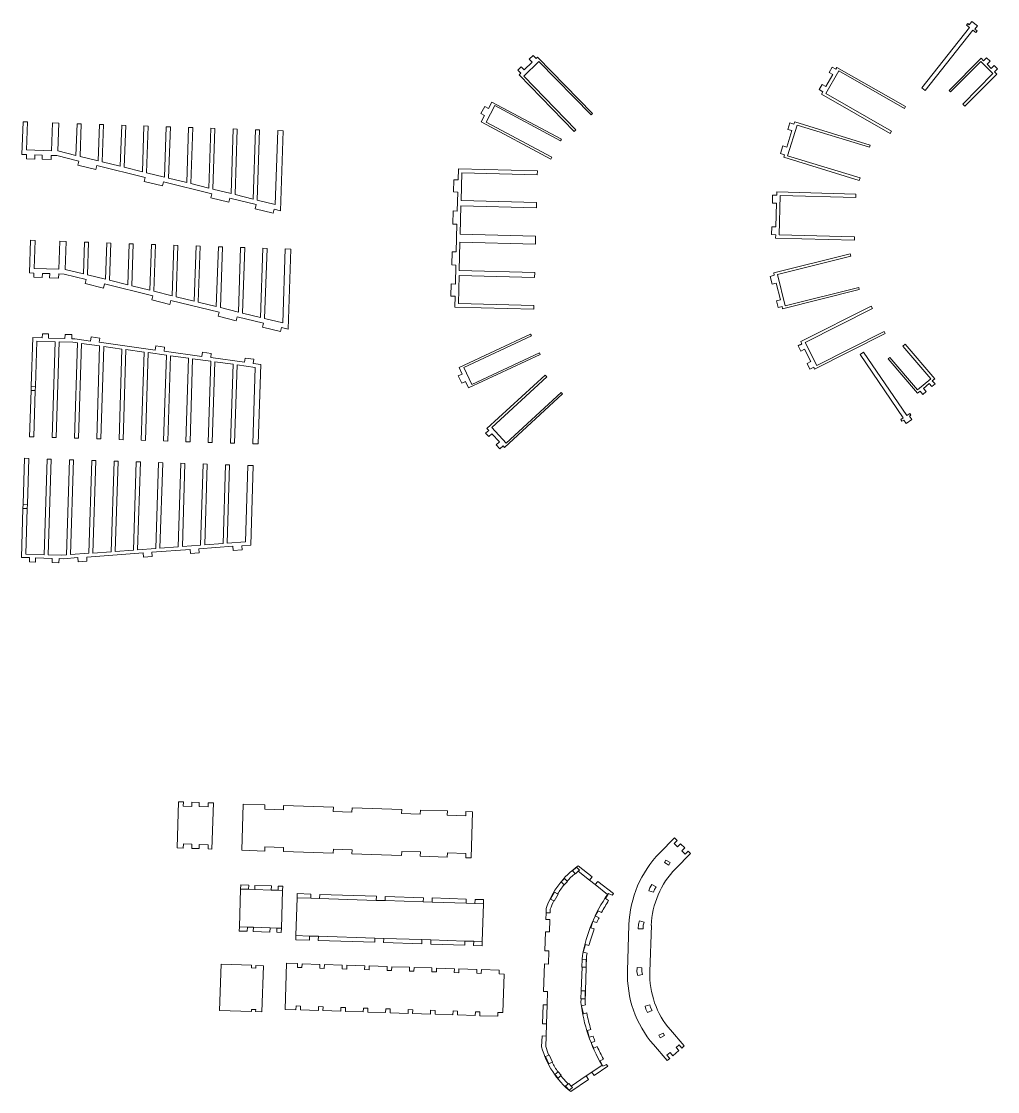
# Model space of a CAD drawing. Header units: millimetres. Extents: x -1239 to 599, y -34 to 732.
# Drawn here: x -99 to 599, y -34 to 732 of the extents above; entities that cross this region are included whole.
import ezdxf

# ---------------------------------------------------------------- set-up
doc = ezdxf.new("R2010")
doc.units = ezdxf.units.MM

msp = doc.modelspace()

# ---------------------------------------------------------------- linework, layer by layer
at = {"color": 7, "linetype": 'Continuous', "lineweight": 15}
for p, q in [((544.66, 684.02), (578.81, 727.13)), ((576.53, 728.94), (577.43, 730.08)), ((578.81, 727.13), (576.53, 728.94)), ((578.5, 729.24), (577.43, 730.08)), ((580.36, 731.59), (578.5, 729.24)), ((580.36, 731.59), (584.42, 728.37)), ((584.42, 728.37), (582.56, 726.02)), ((547.01, 682.16), (581.16, 725.27)), ((583.23, 723.64), (581.16, 725.27)), ((584.13, 724.77), (582.56, 726.02)), ((584.13, 724.77), (583.23, 723.64)), ((263.97, 704.59), (266.78, 707.32)), ((263.97, 704.59), (266.07, 702.44)), ((266.78, 707.32), (268.87, 705.17)), ((268.87, 705.17), (269.86, 706.13)), ((309.21, 665.64), (269.86, 706.13)), ((564.13, 682.18), (586.97, 705.22)), ((586.97, 705.22), (588.84, 703.37)), ((590.95, 705.51), (588.84, 703.37)), ((590.95, 705.51), (593.39, 703.09)), ((255.9, 696.74), (258.26, 699.04)), ((255.9, 696.74), (257.99, 694.59)), ((258.26, 699.04), (260.35, 696.88)), ((260.1, 692.42), (270.98, 703)), ((260.35, 696.88), (266.07, 702.44)), ((270.98, 703), (308.22, 664.68)), ((478.41, 695.04), (480.64, 698.92)), ((480.64, 698.92), (483.24, 697.43)), ((483.24, 697.43), (483.99, 698.74)), ((532.95, 670.64), (483.99, 698.74)), ((586.77, 702.9), (565.19, 681.13)), ((595.49, 694.25), (586.77, 702.9)), ((593.39, 703.09), (591.27, 700.96)), ((591.27, 700.96), (594.27, 697.99)), ((596.38, 700.13), (594.27, 697.99)), ((596.38, 700.13), (598.81, 697.71)), ((598.81, 697.71), (596.7, 695.58)), ((256.71, 693.34), (257.99, 694.59)), ((296.05, 652.86), (256.71, 693.34)), ((297.33, 654.11), (260.1, 692.42)), ((476.1, 684.99), (481.01, 693.55)), ((476.13, 680.08), (485.38, 696.2)), ((478.41, 695.04), (481.01, 693.55)), ((485.38, 696.2), (532.2, 669.34)), ((573.92, 672.48), (595.49, 694.25)), ((575.49, 670.91), (598.34, 693.96)), ((596.7, 695.58), (598.34, 693.96)), ((471.39, 682.81), (473.5, 686.48)), ((471.39, 682.81), (473.99, 681.31)), ((473.03, 679.64), (473.99, 681.31)), ((473.5, 686.48), (476.1, 684.99)), ((547.01, 682.16), (544.66, 684.02)), ((564.13, 682.18), (565.19, 681.13)), ((234.83, 669.41), (237.24, 673.92)), ((287.01, 647.28), (237.24, 673.92)), ((521.99, 651.55), (473.03, 679.64)), ((522.95, 653.22), (476.13, 680.08)), ((229.49, 665.8), (232.18, 670.82)), ((229.49, 665.8), (232.14, 664.38)), ((232.18, 670.82), (234.83, 669.41)), ((233.2, 659.54), (239.51, 671.34)), ((239.51, 671.34), (286.45, 646.22)), ((532.2, 669.34), (532.95, 670.64)), ((573.92, 672.48), (575.49, 670.91)), ((-98.61, 636.45), (-97.82, 659.77)), ((-97.82, 659.77), (-94.57, 659.66)), ((-94.57, 659.66), (-95.24, 639.74)), ((-77.5, 639.14), (-76.82, 659.05)), ((-76.82, 659.05), (-72.24, 658.9)), ((-72.24, 658.9), (-72.92, 638.98)), ((-59.98, 635.79), (-59.21, 658.45)), ((-59.21, 658.45), (-56.29, 658.36)), ((-56.29, 658.36), (-57.08, 635.08)), ((229.67, 659.77), (232.14, 664.38)), ((279.44, 633.13), (229.67, 659.77)), ((280.13, 634.42), (233.2, 659.54)), ((308.22, 664.68), (309.21, 665.64)), ((448.97, 654.35), (450.41, 659.02)), ((450.41, 659.02), (453.28, 658.14)), ((450.41, 659.02), (453.28, 658.14)), ((450.41, 659.02), (450.41, 659.02)), ((453.28, 658.14), (453.76, 659.72)), ((507.72, 643.12), (453.76, 659.72)), ((-44.15, 631.89), (-43.26, 657.91)), ((-43.26, 657.91), (-40.35, 657.81)), ((-40.35, 657.81), (-41.25, 631.18)), ((-28.31, 627.99), (-27.32, 657.37)), ((-27.32, 657.37), (-24.4, 657.27)), ((-24.4, 657.27), (-25.42, 627.28)), ((-12.48, 624.09), (-11.37, 656.83)), ((-11.37, 656.83), (-8.46, 656.73)), ((-8.46, 656.73), (-9.59, 623.38)), ((3.35, 620.19), (4.58, 656.29)), ((4.58, 656.29), (7.49, 656.19)), ((7.49, 656.19), (6.24, 619.47)), ((19.18, 616.29), (20.52, 655.75)), ((20.52, 655.75), (23.44, 655.65)), ((23.44, 655.65), (22.07, 615.57)), ((35.01, 612.38), (36.47, 655.21)), ((36.47, 655.21), (39.38, 655.11)), ((39.38, 655.11), (37.91, 611.67)), ((50.84, 608.48), (52.41, 654.66)), ((52.41, 654.66), (55.33, 654.57)), ((55.33, 654.57), (53.74, 607.77)), ((66.68, 604.58), (68.36, 654.12)), ((68.36, 654.12), (71.27, 654.02)), ((71.27, 654.02), (69.57, 603.87)), ((82.51, 600.68), (84.3, 653.58)), ((84.3, 653.58), (88.22, 653.45)), ((86.27, 596.23), (88.22, 653.45)), ((296.05, 652.86), (297.33, 654.11)), ((448.2, 641.64), (451.84, 653.47)), ((448.75, 635.54), (455.51, 657.5)), ((448.97, 654.35), (451.84, 653.47)), ((455.51, 657.5), (507.24, 641.58)), ((521.99, 651.55), (522.95, 653.22)), ((286.45, 646.22), (287.01, 647.28)), ((507.24, 641.58), (507.72, 643.12)), ((-98.61, 636.45), (-95.36, 636.34)), ((-95.36, 636.34), (-95.46, 633.36)), ((-95.24, 639.74), (-77.5, 639.14)), ((-89.39, 633.16), (-89.29, 636.14)), ((-89.29, 636.14), (-84.11, 635.96)), ((-84.11, 635.96), (-84.21, 632.98)), ((-77.72, 632.76), (-77.61, 635.74)), ((-77.61, 635.74), (-73.63, 635.61)), ((-73.63, 635.61), (-57.91, 631.74)), ((-72.92, 638.98), (-59.98, 635.79)), ((443.65, 637.06), (445.33, 642.53)), ((443.65, 637.06), (446.52, 636.18)), ((445.33, 642.53), (448.2, 641.64)), ((445.33, 642.53), (448.2, 641.64)), ((445.33, 642.53), (445.33, 642.53)), ((446, 634.5), (446.52, 636.18)), ((500.49, 619.62), (448.75, 635.54)), ((-95.46, 633.36), (-89.39, 633.16)), ((-84.21, 632.98), (-77.72, 632.76)), ((-57.91, 631.74), (-58.62, 628.84)), ((-58.62, 628.84), (-45.68, 625.66)), ((-57.08, 635.08), (-44.15, 631.89)), ((-45.68, 625.66), (-44.97, 628.55)), ((-44.97, 628.55), (-10.41, 620.04)), ((-41.25, 631.18), (-28.31, 627.99)), ((279.44, 633.13), (280.13, 634.42)), ((499.96, 617.91), (446, 634.5)), ((-25.42, 627.28), (-12.48, 624.09)), ((-10.41, 620.04), (-11.12, 617.15)), ((-9.59, 623.38), (3.35, 620.19)), ((213.4, 626.16), (213.2, 618.31)), ((269.83, 624.69), (213.4, 626.16)), ((215.28, 603.41), (215.8, 623.32)), ((215.8, 623.32), (269.76, 621.91)), ((269.76, 621.91), (269.83, 624.69)), ((-11.12, 617.15), (1.82, 613.96)), ((1.82, 613.96), (2.53, 616.86)), ((2.53, 616.86), (37.09, 608.35)), ((6.24, 619.47), (19.18, 616.29)), ((22.07, 615.57), (35.01, 612.38)), ((209.97, 609.68), (210.2, 618.38)), ((210.2, 618.38), (213.2, 618.31)), ((499.96, 617.91), (500.49, 619.62)), ((37.09, 608.35), (36.37, 605.45)), ((36.37, 605.45), (49.31, 602.26)), ((37.91, 611.67), (50.84, 608.48)), ((49.31, 602.26), (50.03, 605.16)), ((50.03, 605.16), (68.75, 600.55)), ((53.74, 607.77), (66.68, 604.58)), ((209.97, 609.68), (212.97, 609.6)), ((212.97, 609.6), (212.61, 595.97)), ((437.8, 601.73), (437.95, 607.34)), ((437.95, 607.34), (440.95, 607.27)), ((441.01, 609.65), (440.95, 607.27)), ((497.44, 608.17), (441.01, 609.65)), ((443.44, 607.15), (442.7, 578.98)), ((497.38, 605.74), (443.44, 607.15)), ((497.44, 608.17), (497.38, 605.74)), ((68.75, 600.55), (68.04, 597.65)), ((68.04, 597.65), (80.98, 594.46)), ((69.57, 603.87), (82.51, 600.68)), ((80.98, 594.46), (81.69, 597.36)), ((81.69, 597.36), (86.27, 596.23)), ((214.58, 579.42), (215.11, 599.79)), ((215.11, 599.79), (269.15, 598.38)), ((269.24, 602), (215.28, 603.41)), ((269.15, 598.38), (269.24, 602)), ((437.8, 601.73), (440.8, 601.65)), ((440.8, 601.65), (440.35, 584.66)), ((209.37, 586.62), (209.61, 596.04)), ((209.61, 596.04), (212.61, 595.97)), ((209.37, 586.62), (212.37, 586.54)), ((212.37, 586.54), (211.85, 566.82)), ((437.21, 579.12), (437.36, 584.73)), ((437.36, 584.73), (440.35, 584.66)), ((-93.29, 551.74), (-92.5, 575.05)), ((-92.5, 575.05), (-89.25, 574.94)), ((-89.25, 574.94), (-89.92, 555.02)), ((-72.18, 554.42), (-71.5, 574.34)), ((-71.5, 574.34), (-66.92, 574.18)), ((-66.92, 574.18), (-67.6, 554.27)), ((268.61, 578.01), (214.58, 579.42)), ((268.61, 578.01), (268.47, 572.4)), ((437.21, 579.12), (440.21, 579.04)), ((440.21, 579.04), (440.15, 576.66)), ((496.58, 575.19), (440.15, 576.66)), ((442.7, 578.98), (496.64, 577.57)), ((496.64, 577.57), (496.58, 575.19)), ((-54.66, 551.08), (-53.89, 573.74)), ((-53.89, 573.74), (-50.97, 573.64)), ((-50.97, 573.64), (-51.76, 550.36)), ((-38.83, 547.18), (-37.94, 573.2)), ((-37.94, 573.2), (-35.03, 573.1)), ((-35.03, 573.1), (-35.93, 546.46)), ((-22.99, 543.27), (-22, 572.66)), ((-22, 572.66), (-19.08, 572.56)), ((-19.08, 572.56), (-20.1, 542.56)), ((-7.16, 539.37), (-6.05, 572.11)), ((-6.05, 572.11), (-3.14, 572.02)), ((-3.14, 572.02), (-4.27, 538.66)), ((8.67, 535.47), (9.89, 571.57)), ((9.89, 571.57), (12.81, 571.47)), ((12.81, 571.47), (11.56, 534.76)), ((24.5, 531.57), (25.84, 571.03)), ((25.84, 571.03), (28.75, 570.93)), ((28.75, 570.93), (27.39, 530.86)), ((40.33, 527.67), (41.79, 570.49)), ((41.79, 570.49), (44.7, 570.39)), ((44.7, 570.39), (43.23, 526.96)), ((56.16, 523.77), (57.73, 569.95)), ((57.73, 569.95), (60.65, 569.85)), ((60.65, 569.85), (59.06, 523.05)), ((72, 519.86), (73.68, 569.41)), ((73.68, 569.41), (76.59, 569.31)), ((76.59, 569.31), (74.89, 519.15)), ((87.83, 515.96), (89.62, 568.87)), ((89.62, 568.87), (93.53, 568.73)), ((91.59, 511.52), (93.53, 568.73)), ((208.61, 557.47), (208.85, 566.9)), ((208.85, 566.9), (211.85, 566.82)), ((214.43, 573.81), (213.9, 553.45)), ((268.47, 572.4), (214.43, 573.81)), ((493.51, 565.46), (438.75, 551.73)), ((493.95, 563.72), (441.44, 550.55)), ((493.51, 565.46), (493.95, 563.72)), ((-93.29, 551.74), (-90.04, 551.63)), ((-90.04, 551.63), (-90.14, 548.65)), ((-89.92, 555.02), (-72.18, 554.42)), ((-84.07, 548.44), (-83.97, 551.42)), ((-83.97, 551.42), (-78.79, 551.25)), ((-78.79, 551.25), (-78.89, 548.27)), ((-72.4, 548.05), (-72.3, 551.03)), ((-72.3, 551.03), (-68.31, 550.89)), ((-67.6, 554.27), (-54.66, 551.08)), ((208.61, 557.47), (211.6, 557.39)), ((211.6, 557.39), (211.25, 543.76)), ((213.9, 553.45), (267.94, 552.03)), ((267.94, 552.03), (267.84, 548.41)), ((438.75, 551.73), (439.18, 550.02)), ((-90.14, 548.65), (-84.07, 548.44)), ((-78.89, 548.27), (-72.4, 548.05)), ((-68.31, 550.89), (-52.59, 547.02)), ((-52.59, 547.02), (-53.3, 544.13)), ((-53.3, 544.13), (-40.36, 540.94)), ((-51.76, 550.36), (-38.83, 547.18)), ((-40.36, 540.94), (-39.65, 543.84)), ((-39.65, 543.84), (-5.09, 535.33)), ((-35.93, 546.46), (-22.99, 543.27)), ((208.02, 535.13), (208.25, 543.83)), ((208.25, 543.83), (211.25, 543.76)), ((213.88, 549.82), (213.36, 529.91)), ((267.84, 548.41), (213.88, 549.82)), ((436.27, 549.29), (439.18, 550.02)), ((437.66, 543.75), (436.27, 549.29)), ((437.66, 543.75), (440.57, 544.48)), ((437.66, 543.75), (440.57, 544.48)), ((437.66, 543.75), (437.66, 543.75)), ((440.57, 544.48), (443.58, 532.48)), ((441.44, 550.55), (447.03, 528.26)), ((-20.1, 542.56), (-7.16, 539.37)), ((-4.27, 538.66), (8.67, 535.47)), ((499.93, 539.87), (445.17, 526.14)), ((447.03, 528.26), (499.53, 541.43)), ((499.53, 541.43), (499.93, 539.87)), ((-5.09, 535.33), (-5.8, 532.43)), ((-5.8, 532.43), (7.14, 529.24)), ((7.14, 529.24), (7.85, 532.14)), ((7.85, 532.14), (42.41, 523.63)), ((11.56, 534.76), (24.5, 531.57)), ((27.39, 530.86), (40.33, 527.67)), ((208.02, 535.13), (211.02, 535.05)), ((211.02, 535.05), (210.82, 527.2)), ((213.36, 529.91), (267.32, 528.5)), ((267.32, 528.5), (267.25, 525.72)), ((440.67, 531.75), (443.58, 532.48)), ((441.86, 527.01), (440.67, 531.75)), ((508.51, 528.05), (458.11, 502.63)), ((508.51, 528.05), (509.38, 526.33)), ((42.41, 523.63), (41.69, 520.73)), ((41.69, 520.73), (54.63, 517.55)), ((43.23, 526.96), (56.16, 523.77)), ((54.63, 517.55), (55.35, 520.44)), ((55.35, 520.44), (74.07, 515.83)), ((59.06, 523.05), (72, 519.86)), ((267.25, 525.72), (210.82, 527.2)), ((441.86, 527.01), (444.77, 527.74)), ((441.86, 527.01), (444.77, 527.74)), ((441.86, 527.01), (441.86, 527.01)), ((444.77, 527.74), (445.17, 526.14)), ((509.38, 526.33), (461.18, 502.02)), ((74.07, 515.83), (73.36, 512.93)), ((73.36, 512.93), (86.3, 509.75)), ((74.89, 519.15), (87.83, 515.96)), ((-90.88, 505.5), (-91.99, 470.71)), ((-84.08, 505.28), (-90.88, 505.5)), ((-83.99, 508.28), (-84.08, 505.28)), ((-83.99, 508.28), (-79.63, 508.14)), ((-79.63, 508.14), (-79.73, 505.14)), ((-79.63, 508.14), (-79.73, 505.14)), ((-67.86, 504.76), (-79.73, 505.14)), ((-79.63, 508.14), (-79.63, 508.14)), ((-67.76, 507.76), (-67.86, 504.76)), ((-67.76, 507.76), (-62.88, 507.6)), ((-62.88, 507.6), (-62.98, 504.61)), ((-62.88, 507.6), (-62.97, 504.61)), ((-62.88, 507.6), (-62.88, 507.6)), ((-49.2, 505.97), (-49.61, 503)), ((-49.2, 505.97), (-42.93, 505.11)), ((-42.93, 505.11), (-43.34, 502.14)), ((86.3, 509.75), (87.01, 512.65)), ((87.01, 512.65), (91.59, 511.52)), ((264.95, 508), (213.82, 484.07)), ((265.57, 506.68), (217.36, 484.11)), ((264.95, 508), (265.57, 506.68)), ((518.43, 508.39), (468.02, 482.97)), ((469.55, 485.43), (517.75, 509.74)), ((517.75, 509.74), (518.43, 508.39)), ((-87.91, 502.98), (-88.94, 470.61)), ((-74.88, 502.57), (-87.91, 502.98)), ((-77.06, 434.13), (-74.88, 502.57)), ((-71.96, 502.47), (-74.15, 434.04)), ((-62.17, 502.16), (-71.96, 502.47)), ((-60.76, 504.54), (-62.97, 504.61)), ((-58.94, 501.72), (-62.17, 502.16)), ((-61.11, 433.62), (-58.94, 501.72)), ((-60.76, 504.54), (-49.61, 503)), ((-56.04, 501.32), (-58.2, 433.53)), ((-43.05, 499.53), (-56.04, 501.32)), ((-45.17, 433.11), (-43.05, 499.53)), ((-43.34, 502.14), (-3.29, 496.62)), ((-40.14, 499.13), (-42.25, 433.02)), ((-27.15, 497.34), (-40.14, 499.13)), ((-2.88, 499.59), (-3.29, 496.62)), ((-2.88, 499.59), (3.41, 498.73)), ((3.41, 498.73), (3, 495.76)), ((456.19, 499.77), (458.87, 501.12)), ((456.3, 499.56), (456.19, 499.77)), ((456.3, 499.56), (458.98, 500.91)), ((458.21, 495.77), (456.3, 499.56)), ((458.11, 502.63), (458.98, 500.91)), ((461.18, 502.02), (469.55, 485.43)), ((531.07, 499.32), (532.76, 500.76)), ((531.07, 499.32), (550.98, 476.01)), ((532.76, 500.76), (553.84, 476.09)), ((-29.22, 432.61), (-27.15, 497.34)), ((-24.25, 496.94), (-26.3, 432.51)), ((-11.26, 495.15), (-24.25, 496.94)), ((-13.27, 432.1), (-11.26, 495.15)), ((-8.36, 494.75), (-10.36, 432)), ((4.63, 492.96), (-8.36, 494.75)), ((2.67, 431.59), (4.63, 492.96)), ((3, 495.76), (30.08, 492.03)), ((7.54, 492.56), (5.59, 431.49)), ((20.53, 490.77), (7.54, 492.56)), ((18.62, 431.08), (20.53, 490.77)), ((23.43, 490.37), (21.54, 430.99)), ((36.42, 488.59), (23.43, 490.37)), ((30.49, 495), (30.08, 492.03)), ((30.49, 495), (36.77, 494.13)), ((36.77, 494.13), (36.36, 491.16)), ((36.36, 491.16), (60.52, 487.84)), ((60.93, 490.81), (60.52, 487.84)), ((60.93, 490.81), (67.04, 489.97)), ((67.04, 489.97), (66.63, 487)), ((271.76, 493.47), (220.63, 469.54)), ((223.03, 471.99), (271.25, 494.56)), ((271.25, 494.56), (271.76, 493.47)), ((458.21, 495.77), (460.89, 497.12)), ((460.89, 497.12), (465.33, 488.32)), ((500.5, 493.51), (502.95, 495.17)), ((500.5, 493.51), (531.38, 448.09)), ((502.95, 495.17), (533.83, 449.75)), ((520.59, 490.37), (521.73, 491.34)), ((520.59, 490.37), (541.67, 465.7)), ((541.64, 468.03), (521.73, 491.34)), ((34.57, 430.57), (36.42, 488.59)), ((39.32, 488.19), (37.48, 430.48)), ((52.31, 486.4), (39.32, 488.19)), ((50.52, 430.06), (52.31, 486.4)), ((55.22, 486), (53.43, 429.97)), ((68.21, 484.21), (55.22, 486)), ((66.46, 429.55), (68.21, 484.21)), ((66.63, 487), (72.11, 486.24)), ((72.11, 486.24), (70.3, 429.43)), ((213.82, 484.07), (216.04, 479.33)), ((217.36, 484.11), (223.03, 471.99)), ((462.65, 486.96), (465.33, 488.32)), ((464.67, 482.97), (462.65, 486.96)), ((464.67, 482.97), (467.35, 484.32)), ((467.35, 484.32), (468.02, 482.97)), ((213.33, 478.06), (216.04, 479.33)), ((215.74, 472.9), (213.33, 478.06)), ((275.37, 478.69), (233.82, 440.47)), ((276.58, 477.38), (237.26, 441.2)), ((275.37, 478.69), (276.58, 477.38)), ((550.98, 476.01), (541.64, 468.03)), ((552.13, 474.63), (553.84, 476.09)), ((554.08, 472.35), (552.13, 474.63)), ((-92.09, 467.71), (-93.15, 434.65)), ((-91.99, 470.71), (-92.09, 467.72)), ((-92.09, 467.71), (-92.09, 467.72)), ((-89.04, 467.62), (-92.09, 467.72)), ((-89.04, 467.61), (-92.09, 467.71)), ((-88.94, 470.61), (-91.99, 470.71)), ((-89.04, 467.61), (-90.09, 434.55)), ((-88.94, 470.61), (-89.04, 467.62)), ((-89.04, 467.61), (-89.04, 467.62)), ((215.74, 472.9), (218.46, 474.17)), ((218.46, 474.17), (220.63, 469.54)), ((541.67, 465.7), (543.42, 467.2)), ((545.37, 464.92), (543.42, 467.2)), ((547.7, 466.9), (545.37, 464.92)), ((545.75, 469.19), (549.92, 472.75)), ((547.7, 466.9), (545.75, 469.19)), ((551.87, 470.47), (549.92, 472.75)), ((554.08, 472.35), (551.87, 470.47)), ((287.78, 465.2), (246.24, 426.97)), ((247.54, 430.04), (286.85, 466.21)), ((286.85, 466.21), (287.78, 465.2)), ((529.62, 446.89), (531.38, 448.09)), ((530.48, 445.63), (529.62, 446.89)), ((531.85, 446.56), (530.48, 445.63)), ((533.54, 444.08), (531.85, 446.56)), ((537.62, 446.85), (533.54, 444.08)), ((533.83, 449.75), (536.01, 451.23)), ((536.87, 449.97), (535.94, 449.34)), ((537.62, 446.85), (535.94, 449.34)), ((536.01, 451.23), (536.87, 449.97)), ((232.83, 437.12), (235.03, 439.15)), ((235.06, 434.7), (232.83, 437.12)), ((233.82, 440.47), (235.03, 439.15)), ((235.06, 434.7), (237.26, 436.73)), ((237.26, 441.2), (247.54, 430.04)), ((237.26, 436.73), (242.66, 430.87)), ((-90.09, 434.55), (-93.15, 434.65)), ((-74.15, 434.04), (-77.06, 434.13)), ((-58.2, 433.53), (-61.11, 433.62)), ((-42.25, 433.02), (-45.17, 433.11)), ((-26.3, 432.51), (-29.22, 432.61)), ((-10.36, 432), (-13.27, 432.1)), ((5.59, 431.49), (2.67, 431.59)), ((21.54, 430.99), (18.62, 431.08)), ((37.48, 430.48), (34.57, 430.57)), ((53.43, 429.97), (50.52, 430.06)), ((70.3, 429.43), (66.46, 429.55)), ((240.45, 428.84), (242.66, 430.87)), ((243.1, 425.96), (240.45, 428.84)), ((243.1, 425.96), (245.31, 427.99)), ((245.31, 427.99), (246.24, 426.97)), ((-97.78, 386.31), (-96.73, 419.2)), ((-96.73, 419.2), (-93.67, 419.11)), ((-94.72, 386.22), (-93.67, 419.11)), ((-80.64, 418.69), (-82.83, 350.26)), ((-80.64, 418.69), (-77.73, 418.6)), ((-79.91, 350.16), (-77.73, 418.6)), ((-64.7, 418.18), (-66.87, 350.09)), ((-64.7, 418.18), (-61.78, 418.09)), ((-63.94, 350.3), (-61.78, 418.09)), ((-50.87, 351.26), (-48.75, 417.67)), ((-48.75, 417.67), (-45.83, 417.58)), ((-47.94, 351.47), (-45.83, 417.58)), ((-34.87, 352.43), (-32.8, 417.16)), ((-32.8, 417.16), (-29.89, 417.07)), ((-31.94, 352.64), (-29.89, 417.07)), ((-18.87, 353.6), (-16.85, 416.65)), ((-16.85, 416.65), (-13.94, 416.56)), ((-15.94, 353.81), (-13.94, 416.56)), ((-2.87, 354.77), (-0.91, 416.14)), ((-0.91, 416.14), (2.01, 416.05)), ((0.06, 354.98), (2.01, 416.05)), ((13.13, 355.94), (15.04, 415.64)), ((15.04, 415.64), (17.95, 415.54)), ((16.06, 356.15), (17.95, 415.54)), ((29.13, 357.11), (30.99, 415.13)), ((30.99, 415.13), (33.9, 415.03)), ((32.06, 357.32), (33.9, 415.03)), ((45.13, 358.28), (46.93, 414.62)), ((46.93, 414.62), (49.85, 414.53)), ((48.06, 358.5), (49.85, 414.53)), ((61.14, 359.45), (62.88, 414.11)), ((62.88, 414.11), (66.72, 413.99)), ((64.9, 357.18), (66.72, 413.99)), ((-98.99, 348.35), (-97.87, 383.31)), ((-97.78, 386.31), (-97.87, 383.32)), ((-97.87, 383.32), (-94.82, 383.23)), ((-97.87, 383.32), (-97.87, 383.31)), ((-97.87, 383.31), (-94.82, 383.22)), ((-97.78, 386.31), (-94.72, 386.22)), ((-95.86, 350.67), (-94.82, 383.22)), ((-94.72, 386.22), (-94.82, 383.23)), ((-94.82, 383.23), (-94.82, 383.22)), ((-34.87, 352.43), (-47.94, 351.47)), ((-18.87, 353.6), (-31.94, 352.64)), ((-2.87, 354.77), (-15.94, 353.81)), ((21.58, 354.01), (-5.66, 352.01)), ((-5.44, 349.02), (-5.66, 352.01)), ((13.13, 355.94), (0.06, 354.98)), ((29.13, 357.11), (16.06, 356.15)), ((21.8, 351.02), (21.58, 354.01)), ((52.19, 356.25), (27.87, 354.47)), ((28.09, 351.48), (27.87, 354.47)), ((45.13, 358.28), (32.06, 357.32)), ((61.14, 359.45), (48.06, 358.5)), ((52.41, 353.25), (52.19, 356.25)), ((58.7, 353.71), (52.41, 353.25)), ((64.9, 357.18), (58.48, 356.71)), ((58.7, 353.71), (58.48, 356.71)), ((-98.99, 348.35), (-93.16, 348.17)), ((-82.83, 350.26), (-95.86, 350.67)), ((-93.26, 345.17), (-93.16, 348.17)), ((-93.26, 345.17), (-93.16, 348.17)), ((-88.9, 345.03), (-93.26, 345.17)), ((-93.26, 345.17), (-93.26, 345.17)), ((-93.16, 348.17), (-93.16, 348.17)), ((-88.9, 345.03), (-88.81, 348.03)), ((-88.81, 348.03), (-76.94, 347.65)), ((-70.12, 349.85), (-79.91, 350.16)), ((-77.04, 344.65), (-76.94, 347.65)), ((-77.04, 344.65), (-76.94, 347.65)), ((-72.15, 344.49), (-77.04, 344.65)), ((-77.04, 344.65), (-77.04, 344.65)), ((-76.94, 347.65), (-76.94, 347.65)), ((-72.15, 344.49), (-72.06, 347.49)), ((-72.06, 347.49), (-68.86, 347.39)), ((-66.87, 350.09), (-70.12, 349.85)), ((-58.62, 348.14), (-68.86, 347.39)), ((-50.87, 351.26), (-63.94, 350.3)), ((-58.4, 345.15), (-58.62, 348.14)), ((-52.11, 345.61), (-58.4, 345.15)), ((-11.95, 351.55), (-52.33, 348.6)), ((-52.11, 345.61), (-52.33, 348.6)), ((-11.73, 348.56), (-11.95, 351.55)), ((-5.44, 349.02), (-11.73, 348.56)), ((28.09, 351.48), (21.8, 351.02)), ((13.33, 173.59), (12.26, 140.61)), ((13.33, 173.59), (16.83, 173.47)), ((16.83, 173.47), (16.73, 170.48)), ((16.73, 170.48), (22.8, 170.28)), ((22.8, 170.28), (22.9, 173.28)), ((22.9, 173.28), (28.08, 173.11)), ((28.08, 173.11), (27.98, 170.1)), ((27.98, 170.1), (34.47, 169.88)), ((34.47, 169.88), (34.57, 172.9)), ((34.57, 172.9), (38.24, 172.78)), ((38.24, 172.78), (37.17, 139.79)), ((59.56, 171.89), (58.46, 138.91)), ((59.56, 171.89), (75.12, 171.37)), ((75.12, 171.37), (75.02, 168.35)), ((75.02, 168.35), (88.34, 167.91)), ((88.34, 167.91), (88.44, 170.93)), ((88.44, 170.93), (124.01, 169.75)), ((124.01, 169.75), (123.91, 166.73)), ((137.23, 166.28), (137.33, 169.3)), ((137.33, 169.3), (172.9, 168.12)), ((123.91, 166.73), (137.23, 166.28)), ((172.9, 168.12), (172.8, 165.1)), ((172.8, 165.1), (186.12, 164.66)), ((186.12, 164.66), (186.22, 167.68)), ((186.22, 167.68), (205.49, 167.04)), ((205.49, 167.04), (205.39, 164.02)), ((205.39, 164.02), (218.71, 163.57)), ((218.71, 163.57), (218.81, 166.59)), ((218.81, 166.59), (223.53, 166.44)), ((223.53, 166.44), (222.43, 133.45)), ((367.87, 147.79), (357.29, 137.01)), ((369.75, 145.95), (367.64, 143.81)), ((369.75, 145.95), (367.87, 147.79)), ((12.26, 140.61), (16.73, 140.46)), ((16.83, 143.52), (16.73, 140.46)), ((22.9, 143.32), (16.83, 143.52)), ((22.8, 140.26), (22.9, 143.32)), ((22.8, 140.26), (27.98, 140.09)), ((28.08, 143.14), (27.98, 140.09)), ((34.57, 142.92), (28.08, 143.14)), ((34.47, 139.88), (34.57, 142.92)), ((34.47, 139.88), (37.17, 139.79)), ((58.46, 138.91), (75.02, 138.36)), ((75.12, 141.39), (75.02, 138.36)), ((88.44, 140.95), (75.12, 141.39)), ((88.34, 137.92), (88.44, 140.95)), ((88.34, 137.92), (123.91, 136.73)), ((124.01, 139.77), (123.91, 136.73)), ((137.33, 139.32), (124.01, 139.77)), ((137.23, 136.29), (137.33, 139.32)), ((172.9, 138.14), (172.8, 135.11)), ((186.22, 137.7), (172.9, 138.14)), ((367.64, 143.81), (370.09, 141.4)), ((370.09, 141.4), (372.2, 143.54)), ((375.2, 140.59), (372.2, 143.54)), ((375.2, 140.59), (373.1, 138.45)), ((373.1, 138.45), (375.55, 136.05)), ((375.55, 136.05), (377.65, 138.19)), ((379.29, 136.58), (377.65, 138.19)), ((137.23, 136.29), (172.8, 135.11)), ((186.12, 134.66), (186.22, 137.7)), ((186.12, 134.66), (205.39, 134.02)), ((205.49, 137.06), (205.39, 134.02)), ((218.81, 136.61), (205.49, 137.06)), ((218.71, 133.58), (218.81, 136.61)), ((218.71, 133.58), (222.43, 133.45)), ((361.74, 131.85), (360.73, 130.12)), ((360.73, 130.12), (363.76, 128.36)), ((364.77, 130.1), (361.74, 131.85)), ((363.76, 128.36), (364.77, 130.1)), ((368.71, 125.8), (379.29, 136.58)), ((297.86, 126.91), (295.03, 124.2)), ((295.03, 124.2), (296.83, 122.34)), ((297.12, 122.04), (299.04, 123.88)), ((299.94, 124.75), (297.86, 126.91)), ((308.97, 119.9), (298.94, 127.77)), ((299.04, 123.88), (299.94, 124.75)), ((307.12, 117.54), (299.04, 123.88)), ((289.3, 118.67), (286.93, 116.39)), ((286.93, 116.39), (288.95, 114.29)), ((289.01, 114.23), (291.38, 116.51)), ((291.1, 116.8), (289.3, 118.67)), ((291.38, 116.51), (291.1, 116.8)), ((296.83, 122.34), (297.12, 122.04)), ((308.97, 119.9), (307.12, 117.54)), ((311.19, 114.34), (307.12, 117.54)), ((311.19, 114.34), (313.04, 116.7)), ((324.15, 107.97), (313.04, 116.7)), ((57.73, 111.17), (56.86, 84.18)), ((57.83, 114.17), (57.73, 111.17)), ((63.42, 110.99), (57.73, 111.17)), ((57.83, 114.17), (63.52, 113.98)), ((63.52, 113.98), (63.42, 110.99)), ((67.77, 110.84), (63.42, 110.99)), ((67.77, 110.84), (67.87, 113.84)), ((79.64, 110.46), (67.77, 110.84)), ((67.87, 113.84), (79.74, 113.46)), ((79.74, 113.46), (79.64, 110.46)), ((84.52, 110.3), (79.64, 110.46)), ((84.52, 110.3), (84.62, 113.3)), ((87.72, 110.19), (84.52, 110.3)), ((84.62, 113.3), (87.82, 113.19)), ((86.84, 83.21), (87.72, 110.19)), ((87.82, 113.19), (87.72, 110.19)), ((98.19, 107.91), (98.09, 104.91)), ((98.19, 107.91), (107.96, 107.6)), ((107.96, 107.6), (107.86, 104.6)), ((114.16, 104.4), (114.26, 107.39)), ((114.26, 107.39), (154.73, 106.09)), ((281.98, 109.02), (279.26, 104.01)), ((281.9, 102.58), (284.62, 107.59)), ((284.34, 107.74), (281.98, 109.02)), ((284.62, 107.59), (284.34, 107.74)), ((288.95, 114.29), (289.01, 114.23)), ((320.06, 107.37), (311.19, 114.34)), ((320.58, 108.04), (318.44, 104.37)), ((323.27, 106.73), (320.58, 108.04)), ((350.3, 112.17), (349.6, 109.94)), ((349.6, 109.94), (352.94, 108.89)), ((351.65, 114.49), (350.3, 112.17)), ((354.67, 112.73), (351.65, 114.49)), ((352.94, 108.89), (353.52, 110.75)), ((353.52, 110.75), (354.67, 112.73)), ((98.09, 104.91), (97.22, 77.93)), ((98.09, 104.91), (107.86, 104.6)), ((114.16, 104.4), (107.86, 104.6)), ((114.16, 104.4), (154.63, 103.09)), ((154.73, 106.09), (154.63, 103.09)), ((160.93, 102.89), (154.63, 103.09)), ((160.93, 102.89), (161.03, 105.89)), ((160.93, 102.89), (188.23, 102.01)), ((161.03, 105.89), (188.33, 105)), ((188.33, 105), (188.23, 102.01)), ((194.54, 101.8), (188.23, 102.01)), ((194.54, 101.8), (194.63, 104.8)), ((194.54, 101.8), (218.9, 101.02)), ((194.63, 104.8), (219, 104.02)), ((219, 104.02), (218.9, 101.02)), ((225.21, 100.81), (218.9, 101.02)), ((225.21, 100.81), (225.3, 103.81)), ((225.21, 100.81), (231.33, 100.62)), ((225.3, 103.81), (231.43, 103.61)), ((230.46, 73.63), (231.33, 100.62)), ((231.43, 103.61), (231.33, 100.62)), ((279.26, 104.01), (281.62, 102.73)), ((281.62, 102.73), (281.9, 102.58)), ((318.44, 104.37), (320.77, 103.01)), ((276.02, 94.25), (275.86, 89.4)), ((276.12, 97.25), (276.02, 94.25)), ((279.02, 94.15), (276.02, 94.25)), ((279.1, 96.69), (279.02, 94.15)), ((313.41, 95.73), (311.23, 91.97)), ((311.23, 91.97), (313.9, 90.68)), ((315.79, 94.47), (313.41, 95.73)), ((56.86, 84.18), (56.76, 81.19)), ((56.86, 84.18), (62.54, 84)), ((278.72, 89.3), (275.86, 89.4)), ((278.43, 80.6), (278.72, 89.3)), ((309.5, 88.07), (308.03, 83.41)), ((312.31, 87.19), (309.5, 88.07)), ((335.31, 85.65), (334.23, 52.67)), ((342.07, 85.99), (341.96, 82.75)), ((342.86, 88.5), (342.07, 85.99)), ((346.2, 87.45), (342.86, 88.5)), ((345.46, 82.64), (345.55, 85.4)), ((345.55, 85.4), (346.2, 87.45)), ((350.22, 52.15), (351.3, 85.13)), ((56.76, 81.19), (62.44, 81)), ((62.54, 84), (62.44, 81)), ((62.54, 84), (66.89, 83.86)), ((66.79, 80.86), (66.89, 83.86)), ((66.79, 80.86), (78.66, 80.47)), ((66.89, 83.86), (78.76, 83.47)), ((78.76, 83.47), (78.66, 80.47)), ((78.76, 83.47), (83.64, 83.31)), ((83.55, 80.31), (83.64, 83.31)), ((83.55, 80.31), (86.74, 80.21)), ((83.64, 83.31), (86.84, 83.21)), ((86.84, 83.21), (86.74, 80.21)), ((97.22, 77.93), (97.12, 74.93)), ((106.99, 77.61), (97.22, 77.93)), ((106.99, 77.61), (106.89, 74.61)), ((106.99, 77.61), (113.29, 77.41)), ((113.2, 74.41), (113.29, 77.41)), ((153.76, 76.1), (113.29, 77.41)), ((275.58, 80.7), (275.13, 67.06)), ((275.58, 80.7), (278.43, 80.6)), ((308.03, 83.41), (310.46, 82.64)), ((341.96, 82.75), (345.46, 82.64)), ((97.12, 74.93), (106.89, 74.61)), ((113.2, 74.41), (153.66, 73.11)), ((153.76, 76.1), (153.66, 73.11)), ((153.76, 76.1), (160.06, 75.9)), ((159.96, 72.9), (160.06, 75.9)), ((159.96, 72.9), (187.27, 72.02)), ((187.36, 75.02), (160.06, 75.9)), ((187.36, 75.02), (187.27, 72.02)), ((187.36, 75.02), (193.67, 74.82)), ((193.57, 71.82), (193.67, 74.82)), ((193.57, 71.82), (217.94, 71.03)), ((218.03, 74.03), (193.67, 74.82)), ((218.03, 74.03), (217.94, 71.03)), ((218.03, 74.03), (224.34, 73.83)), ((224.24, 70.83), (224.34, 73.83)), ((224.24, 70.83), (230.36, 70.63)), ((230.46, 73.63), (224.34, 73.83)), ((230.46, 73.63), (230.36, 70.63)), ((304.32, 71.61), (302.61, 66.15)), ((306.7, 70.86), (304.32, 71.61)), ((277.99, 66.97), (275.13, 67.06)), ((277.68, 57.54), (277.99, 66.97)), ((301.95, 61.01), (302.03, 63.61)), ((302.61, 66.15), (305.41, 65.27)), ((305.03, 63.29), (303.95, 30.31)), ((43.77, 57.37), (42.7, 24.38)), ((43.77, 57.37), (65.48, 56.66)), ((65.48, 56.66), (65.42, 54.82)), ((65.42, 54.82), (68.47, 54.72)), ((68.47, 54.72), (68.53, 56.56)), ((68.53, 56.56), (73.98, 56.38)), ((73.98, 56.38), (72.91, 23.4)), ((90.54, 58.11), (89.48, 25.12)), ((90.54, 58.11), (98.34, 57.85)), ((98.34, 57.85), (98.25, 55.12)), ((98.25, 55.12), (101.5, 55.01)), ((101.5, 55.01), (101.59, 57.75)), ((101.59, 57.75), (114.36, 57.34)), ((114.36, 57.34), (114.27, 54.6)), ((114.27, 54.6), (117.52, 54.49)), ((117.52, 54.49), (117.61, 57.23)), ((117.61, 57.23), (130.39, 56.82)), ((130.39, 56.82), (130.3, 54.08)), ((130.3, 54.08), (133.55, 53.98)), ((133.55, 53.98), (133.64, 56.72)), ((133.64, 56.72), (146.42, 56.3)), ((146.42, 56.3), (146.33, 53.56)), ((149.58, 53.46), (149.67, 56.2)), ((149.67, 56.2), (162.44, 55.79)), ((162.44, 55.79), (162.35, 53.05)), ((165.6, 52.94), (165.69, 55.68)), ((165.69, 55.68), (178.47, 55.27)), ((178.47, 55.27), (178.38, 52.53)), ((181.63, 52.42), (181.72, 55.16)), ((181.72, 55.16), (194.5, 54.75)), ((194.5, 54.75), (194.4, 52.01)), ((197.65, 51.91), (197.75, 54.65)), ((197.75, 54.65), (210.52, 54.23)), ((210.52, 54.23), (210.43, 51.49)), ((213.68, 51.39), (213.77, 54.13)), ((213.77, 54.13), (226.55, 53.72)), ((226.55, 53.72), (226.46, 50.98)), ((229.71, 50.87), (229.8, 53.61)), ((229.8, 53.61), (242.57, 53.2)), ((274.83, 57.63), (274.18, 37.92)), ((274.83, 57.63), (277.68, 57.54)), ((301.21, 38.4), (301.77, 55.39)), ((301.81, 61.01), (301.63, 55.4)), ((301.63, 55.4), (301.77, 55.39)), ((301.77, 55.39), (304.62, 55.3)), ((301.95, 61.01), (301.81, 61.01)), ((304.81, 60.91), (301.95, 61.01)), ((304.62, 55.3), (304.81, 60.91)), ((341.06, 55.08), (340.96, 51.89)), ((344.56, 54.97), (341.06, 55.08)), ((344.47, 52.26), (344.56, 54.97)), ((146.33, 53.56), (149.58, 53.46)), ((162.35, 53.05), (165.6, 52.94)), ((178.38, 52.53), (181.63, 52.42)), ((194.4, 52.01), (197.65, 51.91)), ((210.43, 51.49), (213.68, 51.39)), ((226.46, 50.98), (229.71, 50.87)), ((242.57, 53.2), (242.48, 50.46)), ((242.48, 50.46), (246.02, 50.34)), ((246.02, 50.34), (245.13, 22.85)), ((340.96, 51.89), (341.58, 49.34)), ((341.58, 49.34), (344.98, 50.17)), ((344.98, 50.17), (344.47, 52.26)), ((301.07, 38.41), (300.89, 32.79)), ((301.21, 38.4), (301.07, 38.41)), ((304.07, 38.31), (301.21, 38.4)), ((303.89, 32.7), (304.07, 38.31)), ((277.18, 37.82), (274.18, 37.92)), ((277.18, 37.82), (276.87, 28.4)), ((300.89, 32.79), (301.03, 32.79)), ((300.94, 30.18), (301.03, 32.79)), ((301.03, 32.79), (303.89, 32.7)), ((42.7, 24.38), (65.38, 23.64)), ((65.43, 25.16), (65.38, 23.64)), ((68.48, 25.07), (65.43, 25.16)), ((68.43, 23.54), (68.48, 25.07)), ((68.43, 23.54), (72.91, 23.4)), ((89.48, 25.12), (97.27, 24.87)), ((97.36, 27.61), (97.27, 24.87)), ((100.61, 27.5), (97.36, 27.61)), ((100.52, 24.77), (100.61, 27.5)), ((100.52, 24.77), (113.3, 24.35)), ((113.39, 27.09), (113.3, 24.35)), ((116.64, 26.99), (113.39, 27.09)), ((116.64, 26.99), (116.55, 24.25)), ((116.55, 24.25), (129.33, 23.84)), ((129.41, 26.58), (129.33, 23.84)), ((132.66, 26.47), (129.41, 26.58)), ((132.66, 26.47), (132.58, 23.73)), ((132.58, 23.73), (145.35, 23.32)), ((145.44, 26.06), (145.35, 23.32)), ((148.69, 25.96), (145.44, 26.06)), ((148.69, 25.96), (148.6, 23.22)), ((148.6, 23.22), (161.38, 22.8)), ((161.47, 25.54), (161.38, 22.8)), ((164.72, 25.44), (161.47, 25.54)), ((164.72, 25.44), (164.63, 22.7)), ((177.49, 25.03), (177.4, 22.29)), ((180.74, 24.92), (177.49, 25.03)), ((180.74, 24.92), (180.65, 22.18)), ((193.52, 24.51), (193.43, 21.77)), ((196.77, 24.41), (193.52, 24.51)), ((196.77, 24.41), (196.68, 21.66)), ((209.54, 23.99), (209.46, 21.25)), ((212.79, 23.89), (209.54, 23.99)), ((212.79, 23.89), (212.71, 21.15)), ((225.57, 23.48), (225.48, 20.73)), ((228.82, 23.37), (225.57, 23.48)), ((228.82, 23.37), (228.73, 20.63)), ((241.6, 22.96), (241.51, 20.22)), ((241.6, 22.96), (245.13, 22.85)), ((273.88, 28.5), (273.43, 14.86)), ((273.88, 28.5), (276.87, 28.4)), ((276.87, 28.4), (276.43, 14.76)), ((304.21, 28.31), (301.35, 27.61)), ((301.35, 27.61), (302.71, 22.06)), ((350.31, 28.33), (346.91, 27.5)), ((346.91, 27.5), (347.47, 25.23)), ((347.47, 25.23), (348.66, 22.84)), ((348.66, 22.84), (351.79, 24.39)), ((350.78, 26.44), (350.31, 28.33)), ((351.79, 24.39), (350.78, 26.44)), ((164.63, 22.7), (177.4, 22.29)), ((180.65, 22.18), (193.43, 21.77)), ((196.68, 21.66), (209.46, 21.25)), ((212.71, 21.15), (225.48, 20.73)), ((228.73, 20.63), (241.51, 20.22)), ((302.71, 22.06), (305.13, 22.65)), ((276.43, 14.76), (273.43, 14.86)), ((276.43, 14.76), (276.15, 6.06)), ((308.11, 10.65), (305.64, 10.04)), ((305.64, 10.04), (306.8, 5.29)), ((359.84, 8.2), (356.71, 6.64)), ((360.74, 6.41), (359.84, 8.2)), ((374.8, -1.01), (364.95, 10.43)), ((273.15, 6.16), (272.89, -1.7)), ((273.15, 6.16), (276.15, 6.06)), ((276.15, 6.06), (275.9, -1.33)), ((306.8, 5.29), (309.66, 5.99)), ((311.02, 2.4), (308.27, 1.28)), ((308.27, 1.28), (310.21, -2.6)), ((356.71, 6.64), (357.6, 4.85)), ((357.6, 4.85), (360.74, 6.41)), ((278.03, -7.52), (275.59, -8.64)), ((278.31, -7.39), (278.03, -7.52)), ((280.7, -12.56), (278.31, -7.39)), ((310.21, -2.6), (312.67, -1.51)), ((352.86, -0.05), (362.68, -11.45)), ((364.79, -5.67), (362.47, -7.67)), ((366.75, -7.95), (364.79, -5.67)), ((366.75, -7.95), (370.91, -4.36)), ((371.14, -0.2), (368.95, -2.09)), ((368.95, -2.09), (370.91, -4.36)), ((373.1, -2.47), (371.14, -0.2)), ((373.1, -2.47), (374.8, -1.01)), ((275.59, -8.64), (277.97, -13.82)), ((277.97, -13.82), (280.42, -12.69)), ((280.42, -12.69), (280.7, -12.56)), ((308.77, -19.66), (316.08, -14.65)), ((317.07, -10.35), (314.66, -11.55)), ((314.66, -11.55), (316.56, -15.35)), ((316.56, -15.35), (319.33, -14.22)), ((362.47, -7.67), (364.43, -9.94)), ((362.68, -11.45), (364.43, -9.94)), ((284.59, -19.53), (282.43, -21.5)), ((282.43, -21.5), (284.65, -23.93)), ((284.65, -19.47), (284.59, -19.53)), ((286.87, -21.91), (284.65, -19.47)), ((284.65, -23.93), (286.57, -22.18)), ((286.57, -22.18), (286.87, -21.91)), ((294.03, -29.77), (304.7, -22.45)), ((304.7, -22.45), (308.77, -19.66)), ((304.7, -22.45), (306.4, -24.93)), ((310.47, -22.14), (308.77, -19.66)), ((310.47, -22.14), (320.13, -15.52)), ((291.93, -28.08), (290.01, -29.82)), ((290.01, -29.82), (292.65, -32.71)), ((292.23, -27.8), (291.93, -28.08)), ((294.03, -29.77), (292.23, -27.8)), ((293.68, -33.64), (306.4, -24.93)), ((294.87, -30.69), (294.03, -29.77)), ((292.65, -32.71), (294.87, -30.69))]:
    msp.add_line(p, q, dxfattribs=at)
for centre, radius, start, end in [((412.13, 83.15), 76.87, 135.5172, 178.13323), ((335.34, 76.76), 62.67, 125.50782, 160.91441), ((412.13, 83.15), 60.87, 135.5172, 178.13323), ((335.34, 76.76), 59.67, 130.19797, 137.85363), ((335.34, 76.76), 59.67, 141.02987, 148.72512), ((413.6, 43.24), 113.41, 145.56938, 169.65341), ((413.6, 43.24), 110.41, 144.11166, 144.90141), ((335.34, 76.76), 59.67, 154.20098, 160.48348), ((413.6, 43.24), 110.41, 147.22527, 152.35606), ((413.6, 43.24), 110.41, 154.55748, 156.54768), ((413.6, 43.24), 110.41, 159.09425, 165.51613), ((413.6, 43.24), 110.41, 168.49163, 169.53877), ((411.06, 50.17), 76.87, 178.13322, 220.78769), ((411.06, 50.17), 60.87, 178.13322, 220.74924), ((413.6, 43.24), 113.41, 186.61303, 210.69706), ((413.6, 43.24), 110.41, 186.72768, 187.77481), ((413.6, 43.24), 110.41, 190.75032, 197.1722), ((413.6, 43.24), 110.41, 199.71876, 201.70896), ((333.32, 14.89), 62.67, 195.35203, 230.75863), ((333.32, 14.89), 59.67, 195.78297, 202.06547), ((413.6, 43.24), 110.41, 203.91038, 209.04117), ((333.32, 14.89), 59.67, 207.54132, 215.23658), ((413.6, 43.24), 110.41, 211.36503, 212.15478), ((333.32, 14.89), 59.67, 218.41281, 226.06847)]:
    msp.add_arc(centre, radius, start, end, dxfattribs=at)

doc.saveas('drawing.dxf')
